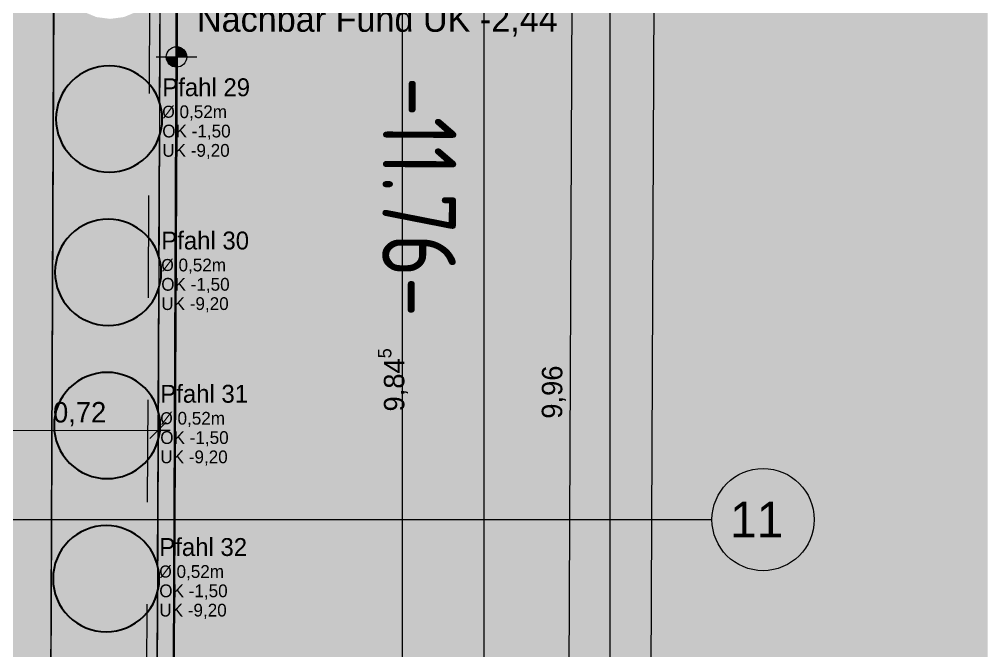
# Model space of a CAD drawing. Header units: metres. Extents: x -14 to 130, y -38 to 4.
# Drawn here: x 18.111 to 22.849, y -27.641 to -24.552 of the extents above; entities that cross this region are included whole.
import ezdxf

# ---------------------------------------------------------------- set-up
doc = ezdxf.new("R2010")
doc.units = ezdxf.units.M
doc.header["$MEASUREMENT"] = 0
doc.linetypes.add('Schnittlinie', pattern=[0.006, 0.003, -0.0015, 0, -0.0015])
doc.linetypes.add('Untersicht', pattern=[0.001, 0.0005, -0.0005])
for name, color, linetype in [('-1._KG PP_3_111 Bohrpfahl - ReGeBe', 7, 'Continuous'), ('-1._KG PP_3_111 Wand Aussen - Bohrpfahlwand 80', 7, 'Continuous'), ('-1._KG PP_3_210 Decke', 7, 'Continuous'), ('-1._KG PP_3_725 Nachbarbebauung', 7, 'Continuous'), ('-1._KG PP_3_950 Polierplan Bemaßung', 7, 'Continuous'), ('-1._KG PP_3_Bemaßen_Sperrmaß 2D', 7, 'Continuous'), ('-1._KG PP_3_Gelände_Beschriftung Gelände', 7, 'Continuous'), ('-1._KG PP_3_Kataster Grenzen_Gebäudegrenze (Hausgrenze) aus Luftbildauswertung', 7, 'Continuous'), ('-1._KG PP_3_Kataster Grenzen_Grundstücksgrenze', 7, 'Continuous'), ('-1._KG PP_3_Kataster Grenzpunkte_Grenzpunkt (GP) Hausecke_Kennzeichen', 7, 'Continuous'), ('-1._KG PP_3_Neubau_840 Baulinien', 7, 'Continuous')]:
    doc.layers.add(name, color=color, linetype=linetype)
doc.styles.add('ERSTELLTER_STIL_4', font='isocpeur.ttf', dxfattribs={"width": 0.8})
doc.styles.add('ERSTELLTER_STIL_5', font='')
doc.styles.get('ERSTELLTER_STIL_5').set_extended_font_data('Eurostile')
doc.linetypes.add('GAS', pattern='A,0,[1,415_260415_PP_VA_1_2 -1 KG1.Shx,S=0.186508,R=0,X=0,Y=0],-26.5,0', length=26.5)
doc.linetypes.add('Grenze Grundstück', pattern='A,0,[2,415_260415_PP_VA_1_2 -1 KG1.Shx,S=0.00031746,R=0,X=0,Y=0],-0.04,0', length=0.04)

msp = doc.modelspace()

# ---------------------------------------------------------------- hatches: boundary and pattern name
at = {"layer": '-1._KG PP_3_111 Bohrpfahl - ReGeBe', "linetype": 'Continuous', "lineweight": 13, "true_color": 0x3f7f02}
for points in [[(18.2905, -25.0396, 0.414214), (18.5505, -25.2996, 0.414214), (18.8105, -25.0396, 0.414214), (18.5505, -24.7796, 0.414214)], [(18.2856, -25.7896, 0.414214), (18.5456, -26.0496, 0.414214), (18.8056, -25.7896, 0.414214), (18.5456, -25.5296, 0.414214)], [(18.2808, -26.5396, 0.414214), (18.5408, -26.7996, 0.414214), (18.8008, -26.5396, 0.414214), (18.5408, -26.2796, 0.414214)], [(18.2759, -27.2896, 0.414214), (18.5359, -27.5496, 0.414214), (18.7959, -27.2896, 0.414214), (18.5359, -27.0296, 0.414214)]]:
    msp.add_hatch(color=76, dxfattribs=at).paths.add_polyline_path(points)
at = {"layer": '-1._KG PP_3_111 Wand Aussen - Bohrpfahlwand 80', "linetype": 'Continuous', "lineweight": 13, "true_color": 0x3f7f02}
for points in [[(18.09, -21.9857), (18.0558, -29.9766), (18.2558, -29.9774), (18.29, -21.9868)], [(18.2558, -29.9774), (18.7758, -29.9797), (18.7776, -29.5688), (18.7725, -29.6068), (18.7466, -29.6695), (18.7053, -29.7234), (18.6514, -29.7647), (18.5887, -29.7907), (18.5214, -29.7995), (18.4541, -29.7907), (18.3914, -29.7647), (18.3376, -29.7234), (18.2962, -29.6695), (18.2703, -29.6068), (18.2614, -29.5395), (18.2703, -29.4723), (18.2962, -29.4095), (18.3376, -29.3557), (18.3914, -29.3144), (18.4541, -29.2884), (18.5214, -29.2795), (18.5887, -29.2884), (18.6514, -29.3144), (18.7053, -29.3557), (18.7466, -29.4095), (18.7725, -29.4723), (18.7778, -29.5121), (18.7807, -28.8316), (18.7774, -28.8569), (18.7514, -28.9196), (18.7101, -28.9734), (18.6563, -29.0147), (18.5935, -29.0407), (18.5263, -29.0496), (18.459, -29.0407), (18.3963, -29.0147), (18.3424, -28.9734), (18.3011, -28.9196), (18.2751, -28.8569), (18.2663, -28.7896), (18.2751, -28.7223), (18.3011, -28.6596), (18.3424, -28.6057), (18.3963, -28.5644), (18.459, -28.5384), (18.5263, -28.5296), (18.5935, -28.5384), (18.6563, -28.5644), (18.7101, -28.6057), (18.7514, -28.6596), (18.7774, -28.7223), (18.7811, -28.7501), (18.7839, -28.0945), (18.7822, -28.1069), (18.7563, -28.1696), (18.7149, -28.2234), (18.6611, -28.2647), (18.5984, -28.2907), (18.5311, -28.2996), (18.4638, -28.2907), (18.4011, -28.2647), (18.3472, -28.2234), (18.3059, -28.1696), (18.28, -28.1069), (18.2711, -28.0396), (18.28, -27.9723), (18.3059, -27.9096), (18.3472, -27.8557), (18.4011, -27.8144), (18.4638, -27.7884), (18.5311, -27.7796), (18.5984, -27.7884), (18.6611, -27.8144), (18.7149, -27.8557), (18.7563, -27.9096), (18.7822, -27.9723), (18.7843, -27.9882), (18.787, -27.357), (18.7611, -27.4196), (18.7198, -27.4734), (18.6659, -27.5148), (18.6032, -27.5407), (18.5359, -27.5496), (18.4686, -27.5407), (18.4059, -27.5148), (18.3521, -27.4734), (18.3108, -27.4196), (18.2848, -27.3569), (18.2759, -27.2896), (18.2848, -27.2223), (18.3108, -27.1596), (18.3521, -27.1057), (18.4059, -27.0644), (18.4686, -27.0385), (18.5359, -27.0296), (18.6032, -27.0385), (18.6659, -27.0644), (18.7198, -27.1057), (18.7611, -27.1596), (18.7871, -27.2223), (18.7876, -27.2262), (18.7902, -26.611), (18.766, -26.6696), (18.7246, -26.7235), (18.6708, -26.7648), (18.6081, -26.7907), (18.5408, -26.7996), (18.4735, -26.7907), (18.4108, -26.7648), (18.3569, -26.7235), (18.3156, -26.6696), (18.2896, -26.6069), (18.2808, -26.5396), (18.2896, -26.4723), (18.3156, -26.4096), (18.3569, -26.3558), (18.4108, -26.3144), (18.4735, -26.2885), (18.5408, -26.2796), (18.6081, -26.2885), (18.6708, -26.3144), (18.7246, -26.3558), (18.766, -26.4096), (18.7908, -26.4697), (18.7934, -25.865), (18.7708, -25.9196), (18.7295, -25.9735), (18.6756, -26.0148), (18.6129, -26.0408), (18.5456, -26.0496), (18.4783, -26.0408), (18.4156, -26.0148), (18.3618, -25.9735), (18.3205, -25.9196), (18.2945, -25.8569), (18.2856, -25.7896), (18.2945, -25.7223), (18.3205, -25.6596), (18.3618, -25.6058), (18.4156, -25.5645), (18.4783, -25.5385), (18.5456, -25.5296), (18.6129, -25.5385), (18.6756, -25.5645), (18.7295, -25.6058), (18.7708, -25.6596), (18.7941, -25.7158), (18.7966, -25.119), (18.7756, -25.1696), (18.7343, -25.2235), (18.6805, -25.2648), (18.6178, -25.2908), (18.5505, -25.2996), (18.4832, -25.2908), (18.4205, -25.2648), (18.3666, -25.2235), (18.3253, -25.1696), (18.2993, -25.1069), (18.2905, -25.0396), (18.2993, -24.9723), (18.3253, -24.9096), (18.3666, -24.8558), (18.4205, -24.8145), (18.4832, -24.7885), (18.5505, -24.7796), (18.6178, -24.7885), (18.6805, -24.8145), (18.7343, -24.8558), (18.7756, -24.9096), (18.7973, -24.9619), (18.7998, -24.373), (18.7805, -24.4197), (18.7392, -24.4735), (18.6853, -24.5148), (18.6226, -24.5408), (18.5553, -24.5497), (18.488, -24.5408), (18.4253, -24.5148), (18.3715, -24.4735), (18.3302, -24.4197), (18.3042, -24.3569), (18.2953, -24.2897), (18.3042, -24.2224), (18.3302, -24.1597), (18.3715, -24.1058), (18.4253, -24.0645), (18.488, -24.0385), (18.5553, -24.0297), (18.6226, -24.0385), (18.6853, -24.0645), (18.7392, -24.1058), (18.7805, -24.1597), (18.8005, -24.208), (18.803, -23.627), (18.7853, -23.6697), (18.744, -23.7235), (18.6902, -23.7648), (18.6275, -23.7908), (18.5602, -23.7997), (18.4929, -23.7908), (18.4302, -23.7648), (18.3763, -23.7235), (18.335, -23.6697), (18.309, -23.607), (18.3002, -23.5397), (18.309, -23.4724), (18.335, -23.4097), (18.3763, -23.3558), (18.4302, -23.3145), (18.4929, -23.2885), (18.5602, -23.2797), (18.6275, -23.2885), (18.6902, -23.3145), (18.744, -23.3558), (18.7853, -23.4097), (18.8038, -23.4542), (18.8062, -22.881), (18.7902, -22.9197), (18.7489, -22.9735), (18.695, -23.0149), (18.6323, -23.0408), (18.565, -23.0497), (18.4977, -23.0408), (18.435, -23.0149), (18.3812, -22.9735), (18.3398, -22.9197), (18.3139, -22.857), (18.305, -22.7897), (18.3139, -22.7224), (18.3398, -22.6597), (18.3812, -22.6058), (18.435, -22.5645), (18.4977, -22.5385), (18.565, -22.5297), (18.6323, -22.5385), (18.695, -22.5645), (18.7489, -22.6058), (18.7902, -22.6597), (18.807, -22.7003), (18.8094, -22.135), (18.795, -22.1697), (18.7537, -22.2236), (18.6999, -22.2649), (18.6371, -22.2908), (18.5699, -22.2997), (18.5026, -22.2908), (18.4399, -22.2649), (18.386, -22.2236), (18.3447, -22.1697), (18.3187, -22.107), (18.3099, -22.0397), (18.3168, -21.9869), (18.29, -21.9868)]]:
    msp.add_hatch(color=76, dxfattribs=at).paths.add_polyline_path(points)
at = {"layer": '-1._KG PP_3_111 Wand Aussen - Bohrpfahlwand 80', "linetype": 'Continuous', "lineweight": 13, "true_color": 0xaa6446}
msp.add_hatch(color=25, dxfattribs=at).paths.add_polyline_path([(18.7758, -29.9797), (18.8558, -29.98), (18.89, -21.99), (18.8233, -21.9896), (18.8299, -22.0397), (18.821, -22.107), (18.8094, -22.135), (18.807, -22.7003), (18.8161, -22.7224), (18.825, -22.7897), (18.8161, -22.857), (18.8062, -22.881), (18.8038, -23.4542), (18.8113, -23.4724), (18.8202, -23.5397), (18.8113, -23.607), (18.803, -23.627), (18.8005, -24.208), (18.8065, -24.2224), (18.8153, -24.2897), (18.8065, -24.3569), (18.7998, -24.373), (18.7973, -24.9619), (18.8016, -24.9723), (18.8105, -25.0396), (18.8016, -25.1069), (18.7966, -25.119), (18.7941, -25.7158), (18.7968, -25.7223), (18.8056, -25.7896), (18.7968, -25.8569), (18.7934, -25.865), (18.7908, -26.4697), (18.7919, -26.4723), (18.8008, -26.5396), (18.7919, -26.6069), (18.7902, -26.611), (18.7876, -27.2262), (18.7959, -27.2896), (18.7871, -27.3569), (18.7843, -27.9882), (18.7911, -28.0396), (18.7839, -28.0944), (18.7811, -28.7501), (18.7863, -28.7896), (18.7807, -28.8316), (18.7778, -29.5121), (18.7814, -29.5395), (18.7776, -29.5688)])
at = {"layer": '-1._KG PP_3_725 Nachbarbebauung', "linetype": 'Continuous', "lineweight": 0, "true_color": 0x1f1f1f}
msp.add_hatch(color=250, dxfattribs=at).paths.add_polyline_path([(18.9035, -19.5703), (18.8486, -31.3281), (22.8486, -30.6006), (22.8486, -17.2095), (18.9154, -17.7942)])
at = {"layer": '-1._KG PP_3_Kataster Grenzpunkte_Grenzpunkt (GP) Hausecke_Kennzeichen', "linetype": 'Continuous', "lineweight": 13, "true_color": 0x949494}
for points in [[(18.8802, -24.7361), (18.9302, -24.7361), (18.9264, -24.717), (18.9156, -24.7007), (18.8993, -24.6899), (18.8802, -24.6861)], [(18.8802, -24.7361), (18.8302, -24.7361), (18.834, -24.7552), (18.8448, -24.7715), (18.8611, -24.7823), (18.8802, -24.7861)]]:
    msp.add_hatch(color=252, dxfattribs=at).paths.add_polyline_path(points)

# ---------------------------------------------------------------- linework, layer by layer
at = {"layer": '-1._KG PP_3_111 Bohrpfahl - ReGeBe', "color": 7, "linetype": 'Continuous', "lineweight": 25, "ltscale": 1000, "flags": 128}
for points in [[(18.2905, -25.0396, 0.414214), (18.5505, -25.2996, 0.414214), (18.8105, -25.0396, 0.414214), (18.5505, -24.7796, 0.414214)], [(18.2856, -25.7896, 0.414214), (18.5456, -26.0496, 0.414214), (18.8056, -25.7896, 0.414214), (18.5456, -25.5296, 0.414214)], [(18.2808, -26.5396, 0.414214), (18.5408, -26.7996, 0.414214), (18.8008, -26.5396, 0.414214), (18.5408, -26.2796, 0.414214)], [(18.2759, -27.2896, 0.414214), (18.5359, -27.5496, 0.414214), (18.7959, -27.2896, 0.414214), (18.5359, -27.0296, 0.414214)]]:
    msp.add_lwpolyline(points, format="xyb", close=True, dxfattribs=at)
at = {"layer": '-1._KG PP_3_111 Wand Aussen - Bohrpfahlwand 80', "color": 7, "linetype": 'Continuous', "lineweight": 18, "ltscale": 1000}
msp.add_line((18.29, -21.9868), (18.2558, -29.9774), dxfattribs=at)
at = {"layer": '-1._KG PP_3_111 Wand Aussen - Bohrpfahlwand 80', "color": 7, "linetype": 'Continuous', "lineweight": 13, "ltscale": 1000}
for p, q in [((18.7973, -24.9619), (18.7998, -24.373)), ((18.7941, -25.7158), (18.7966, -25.119)), ((18.7908, -26.4697), (18.7934, -25.865)), ((18.7876, -27.2262), (18.7902, -26.611)), ((18.7843, -27.9882), (18.787, -27.357))]:
    msp.add_line(p, q, dxfattribs=at)
at = {"layer": '-1._KG PP_3_111 Wand Aussen - Bohrpfahlwand 80', "color": 7, "linetype": 'Continuous', "lineweight": 13, "ltscale": 1000, "flags": 128}
msp.add_lwpolyline([(18.8558, -29.98), (18.89, -21.99)], dxfattribs=at)
at = {"layer": '-1._KG PP_3_210 Decke', "color": 7, "linetype": 'Untersicht', "lineweight": 13, "ltscale": 1000, "true_color": 0xf4f4f4, "flags": 128}
msp.add_lwpolyline([(5.305, -21.495), (0.1844, -21.495), (0.1967, -31.38), (9.535, -31.38), (9.535, -30.88), (12.385, -30.88), (12.385, -29.98), (18.7258, -29.98), (18.7621, -21.495), (12.465, -21.495), (12.465, -24.32), (13.0067, -24.32), (13.2326, -25.87), (9.875, -25.87), (7.875, -25.87), (7.875, -23.92), (5.305, -23.92)], close=True, dxfattribs=at)
at = {"layer": '-1._KG PP_3_210 Decke', "color": 8, "linetype": 'Continuous', "lineweight": 13, "ltscale": 1000, "flags": 128}
msp.add_lwpolyline([(18.29, -21.9868), (18.36, -21.9872), (18.3632, -21.495), (18.8132, -21.495), (18.81, -21.9896), (18.7703, -31.2556), (18.25, -31.3304)], close=True, dxfattribs=at)
at = {"layer": '-1._KG PP_3_725 Nachbarbebauung', "color": 8, "linetype": 'Continuous', "lineweight": 13, "ltscale": 1000, "flags": 128}
msp.add_lwpolyline([(22.8486, -17.2095), (18.9154, -17.7942), (18.9035, -19.5703), (18.8486, -31.3281), (22.8486, -30.6006)], dxfattribs=at)
at = {"layer": '-1._KG PP_3_Bemaßen_Sperrmaß 2D', "color": 5, "linetype": 'GAS', "lineweight": 0, "ltscale": 1000}
for p, q in [((21, 3), (21, -36)), ((-1.5, -27), (21, -27)), ((21, -27), (21.5, -27))]:
    msp.add_line(p, q, dxfattribs=at)
at = {"layer": '-1._KG PP_3_Bemaßen_Sperrmaß 2D', "color": 5, "linetype": 'Continuous', "lineweight": 0, "ltscale": 1000}
msp.add_circle((21.75, -27), 0.25, dxfattribs=at)
at = {"layer": '-1._KG PP_3_Bemaßen_Sperrmaß 2D', "color": 5, "linetype": 'GAS', "lineweight": 0, "ltscale": 1000}
msp.add_point((21, -27), dxfattribs=at)
msp.add_point((21, -27), dxfattribs=at)
at = {"layer": '-1._KG PP_3_Gelände_Beschriftung Gelände', "color": 7, "linetype": 'Continuous', "lineweight": 18, "ltscale": 1000, "flags": 128}
msp.add_lwpolyline([(18.3427, -12.685), (18.3414, -13.085), (18.335, -14.9971), (18.2935, -21.4527), (18.2558, -29.9774), (18.2523, -30.8048)], dxfattribs=at)
at = {"layer": '-1._KG PP_3_Kataster Grenzen_Gebäudegrenze (Hausgrenze) aus Luftbildauswertung', "color": 7, "linetype": 'Schnittlinie', "lineweight": 13, "ltscale": 1000, "true_color": 0xefefef}
msp.add_line((18.8762, -25.1237), (18.8776, -25.1234), dxfattribs=at)
at = {"layer": '-1._KG PP_3_Kataster Grenzen_Grundstücksgrenze', "color": 8, "linetype": 'Continuous', "lineweight": 13, "ltscale": 1000}
msp.add_line((18.8491, -31.2281), (18.903, -19.6703), dxfattribs=at)
at = {"layer": '-1._KG PP_3_Kataster Grenzpunkte_Grenzpunkt (GP) Hausecke_Kennzeichen', "color": 1, "linetype": 'Continuous', "lineweight": 13, "ltscale": 1000, "true_color": 0xfb0106}
for p, q in [((21.3231, -0.0116), (21.1841, -31.3354)), ((19.985, -31.21), (19.985, -21.365)), ((20.8283, -21.3736), (20.7841, -31.3336))]:
    msp.add_line(p, q, dxfattribs=at)
at = {"layer": '-1._KG PP_3_Kataster Grenzpunkte_Grenzpunkt (GP) Hausecke_Kennzeichen', "color": 76, "linetype": 'Continuous', "lineweight": 13, "ltscale": 1000, "true_color": 0x3f7f02}
for p, q in [((20.385, -30.6314), (20.385, -12.685)), ((18.75, -26.6029), (18.8299, -26.5228)), ((18.79, -26.6379), (18.7898, -26.4879)), ((18.0689, -26.5638), (18.7899, -26.5629)), ((18.7899, -26.5629), (18.8499, -26.5628))]:
    msp.add_line(p, q, dxfattribs=at)
at = {"layer": '-1._KG PP_3_Kataster Grenzpunkte_Grenzpunkt (GP) Hausecke_Kennzeichen', "color": 252, "linetype": 'Continuous', "lineweight": 13, "ltscale": 1000, "true_color": 0x949494}
for p, q in [((18.8802, -24.8361), (18.8802, -24.6361)), ((18.7802, -24.7361), (18.9802, -24.7361))]:
    msp.add_line(p, q, dxfattribs=at)
msp.add_circle((18.8802, -24.7361), 0.05, dxfattribs=at)
at = {"layer": '-1._KG PP_3_Neubau_840 Baulinien', "color": 76, "linetype": 'Grenze Grundstück', "lineweight": 13, "ltscale": 1000, "true_color": 0x3f7f02, "flags": 128}
msp.add_lwpolyline([(0, -0.0002), (18.985, -0.0012), (18.935, -15), (18.9, -21.365), (18.85, -31.325), (0.0665, -34.0269), (0.065, -21.365), (0.055, -15)], close=True, dxfattribs=at)

# ---------------------------------------------------------------- texts
at = {"layer": '-1._KG PP_3_950 Polierplan Bemaßung', "color": 252, "linetype": 'Continuous', "lineweight": 13, "true_color": 0x949494, "insert": (18.9802, -24.6361), "char_height": 0.125, "width": 1.84745, "attachment_point": 7, "style": 'ERSTELLTER_STIL_5'}
msp.add_mtext('\\A1;{\\pql;\\fEurostile|b0|i0|c0|p0;\\W1.000000;Nachbar Fund UK -2,44}', dxfattribs=at)
at = {"layer": '-1._KG PP_3_950 Polierplan Bemaßung', "color": 1, "linetype": 'Continuous', "lineweight": 13, "true_color": 0xfb0106, "insert": (20.7855, -26.5067), "char_height": 0.1, "width": 0.306373, "attachment_point": 7, "rotation": 89.7458, "style": 'ERSTELLTER_STIL_5'}
msp.add_mtext('\\A1;{\\pql;\\fEurostile|b0|i0|c0|p0;\\W1.000000;9,96}', dxfattribs=at)
at = {"layer": '-1._KG PP_3_950 Polierplan Bemaßung', "color": 76, "linetype": 'Continuous', "lineweight": 13, "true_color": 0x3f7f02, "insert": (18.2762, -26.5435), "char_height": 0.1, "width": 0.306373, "attachment_point": 7, "rotation": 0.0714, "style": 'ERSTELLTER_STIL_5'}
msp.add_mtext('\\A1;{\\pql;\\fEurostile|b0|i0|c0|p0;\\W1.000000;0,72}', dxfattribs=at)
at = {"layer": '-1._KG PP_3_Bemaßen_Sperrmaß 2D', "color": 7, "linetype": 'Continuous', "lineweight": 25, "insert": (20.0679, -25.4203), "char_height": 0.36, "attachment_point": 5, "rotation": 269.7328, "style": 'ERSTELLTER_STIL_4'}
msp.add_mtext('\\A1;{\\pqc;\\fISOCPEUR|b0|i0|c0|p0;\\W0.800000;-11.76-}', dxfattribs=at)
at = {"layer": '-1._KG PP_3_Bemaßen_Sperrmaß 2D', "color": 5, "linetype": 'Continuous', "lineweight": 0, "insert": (21.589, -26.9125), "char_height": 0.175, "attachment_point": 1, "style": 'ERSTELLTER_STIL_5'}
msp.add_mtext('\\A1;{\\pql;\\pt0;\\fEurostile|b0|i0|c0|p0;\\W1.000000;11}', dxfattribs=at)
at = {"layer": '-1._KG PP_3_Kataster Grenzpunkte_Grenzpunkt (GP) Hausecke_Kennzeichen', "color": 7, "linetype": 'Continuous', "lineweight": 13, "char_height": 0.0875, "attachment_point": 4, "line_spacing_factor": 0.907049, "style": 'ERSTELLTER_STIL_5'}
for s, insert in [('\\A1;{\\pql;\\fEurostile|b0|i0|c0|p0;\\W1.000000;Pfahl 29\\P\\pql;\\fEurostile|b0|i0|c0|p0;\\H0.672269x;\\W1.000000;Ø\\fEurostile|b0|i0|c0|p0;\\H1.062500x;\\W1.000000; \\fEurostile|b0|i0|c0|p0;\\W1.000000;0,52\\fEurostile|b0|i0|c0|p0;\\W1.000000;m\\P\\pql;\\fEurostile|b0|i0|c0|p0;\\W1.000000;OK \\fEurostile|b0|i0|c0|p0;\\W1.000000;-1,50\\P\\pql;\\fEurostile|b0|i0|c0|p0;\\W1.000000;UK \\fEurostile|b0|i0|c0|p0;\\W1.000000;-9,20}', (18.8105, -25.0383)), ('\\A1;{\\pql;\\fEurostile|b0|i0|c0|p0;\\W1.000000;Pfahl 30\\P\\pql;\\fEurostile|b0|i0|c0|p0;\\H0.672269x;\\W1.000000;Ø\\fEurostile|b0|i0|c0|p0;\\H1.062500x;\\W1.000000; \\fEurostile|b0|i0|c0|p0;\\W1.000000;0,52\\fEurostile|b0|i0|c0|p0;\\W1.000000;m\\P\\pql;\\fEurostile|b0|i0|c0|p0;\\W1.000000;OK \\fEurostile|b0|i0|c0|p0;\\W1.000000;-1,50\\P\\pql;\\fEurostile|b0|i0|c0|p0;\\W1.000000;UK \\fEurostile|b0|i0|c0|p0;\\W1.000000;-9,20}', (18.8056, -25.7883)), ('\\A1;{\\pql;\\fEurostile|b0|i0|c0|p0;\\W1.000000;Pfahl 31\\P\\pql;\\fEurostile|b0|i0|c0|p0;\\H0.672269x;\\W1.000000;Ø\\fEurostile|b0|i0|c0|p0;\\H1.062500x;\\W1.000000; \\fEurostile|b0|i0|c0|p0;\\W1.000000;0,52\\fEurostile|b0|i0|c0|p0;\\W1.000000;m\\P\\pql;\\fEurostile|b0|i0|c0|p0;\\W1.000000;OK \\fEurostile|b0|i0|c0|p0;\\W1.000000;-1,50\\P\\pql;\\fEurostile|b0|i0|c0|p0;\\W1.000000;UK \\fEurostile|b0|i0|c0|p0;\\W1.000000;-9,20}', (18.8008, -26.5383)), ('\\A1;{\\pql;\\fEurostile|b0|i0|c0|p0;\\W1.000000;Pfahl 32\\P\\pql;\\fEurostile|b0|i0|c0|p0;\\H0.672269x;\\W1.000000;Ø\\fEurostile|b0|i0|c0|p0;\\H1.062500x;\\W1.000000; \\fEurostile|b0|i0|c0|p0;\\W1.000000;0,52\\fEurostile|b0|i0|c0|p0;\\W1.000000;m\\P\\pql;\\fEurostile|b0|i0|c0|p0;\\W1.000000;OK \\fEurostile|b0|i0|c0|p0;\\W1.000000;-1,50\\P\\pql;\\fEurostile|b0|i0|c0|p0;\\W1.000000;UK \\fEurostile|b0|i0|c0|p0;\\W1.000000;-9,20}', (18.7959, -27.2883))]:
    msp.add_mtext(s, dxfattribs=dict(at, insert=insert))
at = {"layer": '-1._KG PP_3_Kataster Grenzpunkte_Grenzpunkt (GP) Hausecke_Kennzeichen', "color": 1, "linetype": 'Continuous', "lineweight": 13, "true_color": 0xfb0106, "insert": (20.024, -26.471), "char_height": 0.1, "attachment_point": 7, "rotation": 90, "style": 'ERSTELLTER_STIL_5'}
msp.add_mtext('\\A1;{\\pql;\\fEurostile|b0|i0|c0|p0;\\W1.000000;9,84\\fEurostile|b0|i0|c0|p0;\\W1.000000;\\A1{\\H.66x;\\S5^  ;}}', dxfattribs=at)

doc.saveas('drawing.dxf')
